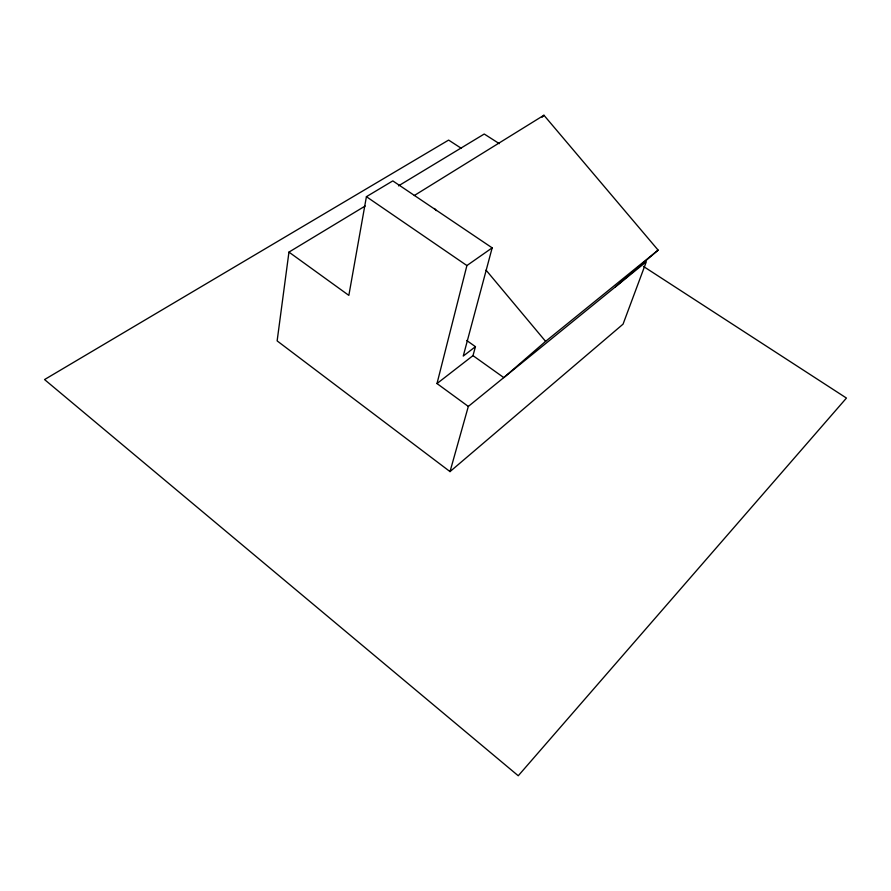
<?xml version="1.0" encoding="UTF-8"?>
<svg xmlns="http://www.w3.org/2000/svg" width="891" height="891" viewBox="0 0 891 891"><rect width="100%" height="100%" fill="white"/><g stroke="black" fill="none" stroke-linecap="round" stroke-linejoin="round"><path stroke-width="1.34" d="M365.165 206.021L288.951 252.108L277.134 340.897L450.022 471.595L623.054 324.146L646.309 261.754L468.321 406.43L450.022 471.595M466.684 340.462L475.449 346.677L463.253 356.066L492.166 247.854L392.808 180.895L366.413 196.688L348.849 295.378L288.951 252.108M468.321 406.43L437.002 383.553L466.906 265.551L492.166 247.854M437.002 383.553L472.987 355.632L475.449 346.677M542.096 117.289L543.933 115.24L658.126 250.126L615.481 286.813M658.126 250.126L545.604 341.376L503.794 377.595L472.987 355.632M414.27 195.541L543.933 115.24M398.5 185.863L484.236 134.018L499.328 143.663M461.449 148.407L448.619 140.087L44.55 379.566L518.25 775.76L846.45 398.065L643.447 266.431M366.413 196.688L466.906 265.551M434.496 208.472L436.267 210.599M486.052 270.14L545.604 341.376"/></g></svg>
